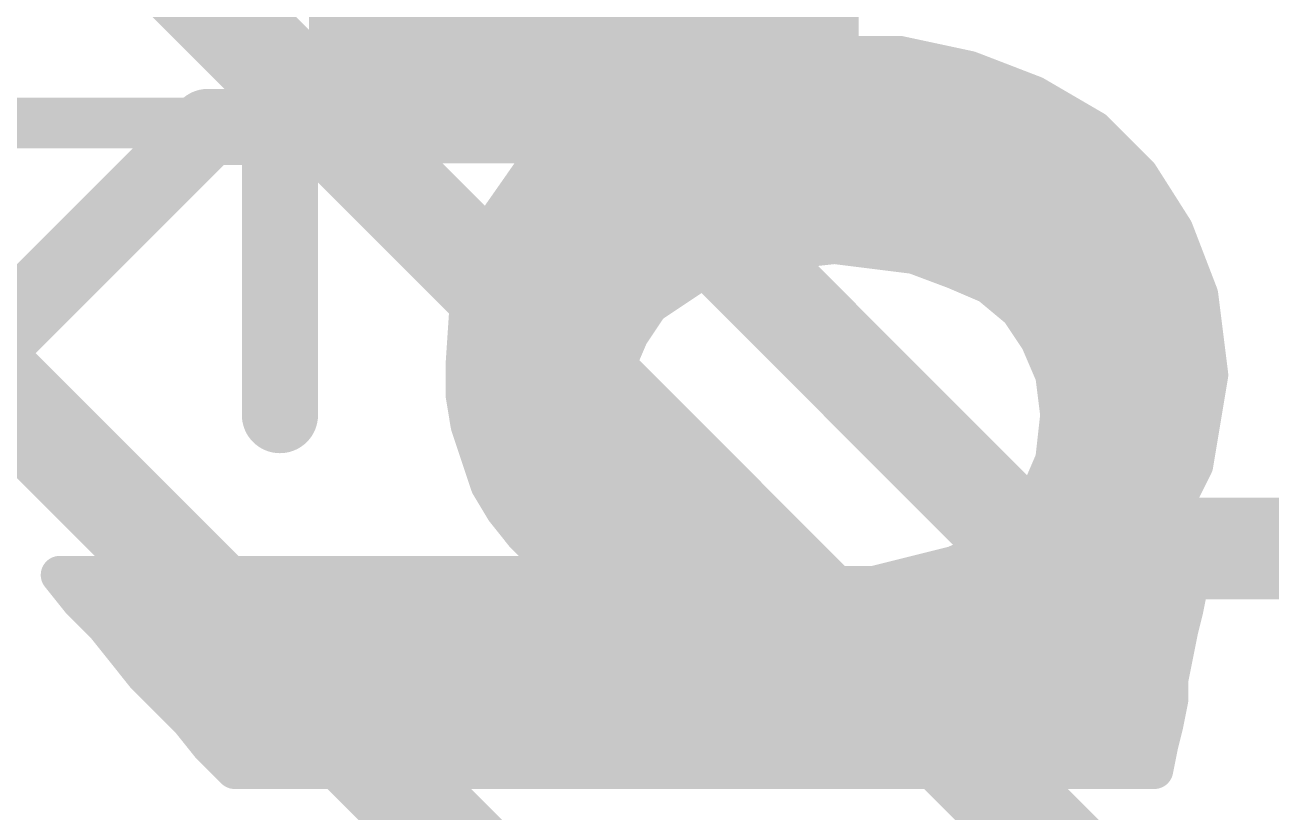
# Model space of a CAD drawing. Extents: x -37 to 70, y -23 to 28.
# Drawn here: x 6.082 to 8.575, y 5.823 to 7.397 of the extents above; entities that cross this region are included whole.
import ezdxf

# ---------------------------------------------------------------- set-up
doc = ezdxf.new("R2010")
doc.units = 0
for name, color, linetype in [('1', 12, 'CONTINUOUS'), ('16', 132, 'CONTINUOUS'), ('22', 40, 'CONTINUOUS'), ('51', 53, 'CONTINUOUS')]:
    doc.layers.add(name, color=color, linetype=linetype)

# ---------------------------------------------------------------- blocks, each defined once
blk = doc.blocks.new('RECT')
blk.add_solid([(-0.5, -0.5), (0.5, -0.5), (-0.5, 0.5), (0.5, 0.5)])

msp = doc.modelspace()

# ---------------------------------------------------------------- linework, layer by layer
at = {"layer": '16', "const_width": 0.2032}
for points in [[(5.9182, 8.5217), (8.0899, 6.35)], [(5.5372, 8.3566), (10.0838, 3.81)], [(11.43, 1.27), (5.1562, 7.5438)], [(11.43, 6.35), (8.0899, 6.35)]]:
    msp.add_lwpolyline(points, dxfattribs=at)
at = {"layer": '16', "const_width": 0.1016}
for points in [[(8.0899, 6.4008, 1), (8.0899, 6.2992)], [(8.054, 6.3141, 1), (8.1258, 6.3859)]]:
    msp.add_lwpolyline(points, format="xyb", dxfattribs=at)
at = {"layer": '22'}
for points, const_width in [([(7.5515, 7.327), (7.4115, 7.307)], 0.0762), ([(7.6915, 7.337), (7.5515, 7.327)], 0.0762), ([(7.7015, 6.957), (7.6915, 7.337)], 0.0762), ([(7.8315, 7.337), (7.6915, 7.337)], 0.0762), ([(7.6915, 7.337), (7.7015, 6.957)], 0.0762), ([(7.9715, 7.307), (7.8315, 7.337)], 0.0762), ([(7.4115, 7.307), (7.2915, 7.257)], 0.0762), ([(7.4689, 7.3152), (7.6921, 7.3152)], 0.0762), ([(7.6921, 7.3152), (7.9332, 7.3152)], 0.0762), ([(8.1015, 7.257), (7.9715, 7.307)], 0.0762), ([(7.2915, 7.257), (7.1815, 7.187)], 0.0762), ([(7.2915, 7.257), (7.4515, 6.917)], 0.0762), ([(7.4515, 6.917), (7.2915, 7.257)], 0.0762), ([(8.2215, 7.187), (8.1015, 7.257)], 0.0762), ([(6.448, 7.1929), (5.8718, 6.6167)], 0.1524), ([(6.592, 7.1929), (6.448, 7.1929)], 0.1524), ([(6.592, 6.6167), (6.592, 7.1929)], 0.1524), ([(7.2632, 7.239), (7.3, 7.239)], 0.0762), ([(7.3, 7.239), (7.6941, 7.239)], 0.0762), ([(7.6941, 7.239), (8.1324, 7.239)], 0.0762), ([(7.1815, 7.187), (7.0915, 7.097)], 0.0762), ([(8.3115, 7.097), (8.2215, 7.187)], 0.0762), ([(7.1573, 7.1628), (7.3358, 7.1628)], 0.0762), ([(7.3358, 7.1628), (7.6961, 7.1628)], 0.0762), ([(7.6961, 7.1628), (8.2457, 7.1628)], 0.0762), ([(7.0915, 7.097), (7.0215, 6.997)], 0.0762), ([(8.3815, 6.987), (8.3115, 7.097)], 0.0762), ([(7.0842, 7.0866), (7.3717, 7.0866)], 0.0762), ([(7.3717, 7.0866), (7.6981, 7.0866)], 0.0762), ([(7.6981, 7.0866), (8.3181, 7.0866)], 0.0762), ([(7.0215, 6.997), (6.9715, 6.867)], 0.0762), ([(7.0309, 7.0104), (7.4076, 7.0104)], 0.0762), ([(7.4075, 7.0104), (7.7001, 7.0104)], 0.0762), ([(7.7001, 7.0104), (8.3666, 7.0104)], 0.0762), ([(8.4315, 6.857), (8.3815, 6.987)], 0.0762), ([(7.5315, 6.937), (7.6115, 6.947)], 0.0762), ([(7.6115, 6.947), (7.7015, 6.957)], 0.0762), ([(7.7015, 6.957), (7.7815, 6.947)], 0.0762), ([(7.7815, 6.947), (7.8615, 6.937)], 0.0762), ([(6.9973, 6.9342), (7.4434, 6.9342)], 0.0762), ([(7.4434, 6.9342), (7.5203, 6.9342)], 0.0762), ([(7.4515, 6.917), (7.5315, 6.937)], 0.0762), ([(7.8615, 6.937), (7.9415, 6.907)], 0.0762), ([(7.869, 6.9342), (8.4018, 6.9342)], 0.0762), ([(7.3915, 6.877), (7.4515, 6.917)], 0.0762), ([(7.9415, 6.907), (8.0115, 6.877)], 0.0762), ([(7.3315, 6.837), (7.3915, 6.877)], 0.0762), ([(8.0115, 6.877), (8.0715, 6.827)], 0.0762), ([(6.9715, 6.867), (6.9615, 6.717)], 0.0762), ([(6.9709, 6.858), (7.363, 6.858)], 0.0762), ([(8.0343, 6.858), (8.4311, 6.858)], 0.0762), ([(8.4515, 6.697), (8.4315, 6.857)], 0.0762), ([(7.2915, 6.777), (7.3315, 6.837)], 0.0762), ([(8.0715, 6.827), (8.1115, 6.767)], 0.0762), ([(6.9658, 6.7818), (7.2947, 6.7818)], 0.0762), ([(7.2615, 6.707), (7.2915, 6.777)], 0.0762), ([(8.1016, 6.7818), (8.4409, 6.7818)], 0.0762), ([(8.1115, 6.767), (8.1415, 6.697)], 0.0762), ([(6.9615, 6.717), (6.9615, 6.657)], 0.0762), ([(6.9615, 6.7056), (7.2613, 6.7056)], 0.0762), ([(7.2515, 6.617), (7.2615, 6.707)], 0.0762), ([(8.1378, 6.7056), (8.4504, 6.7056)], 0.0762), ([(8.1415, 6.697), (8.1515, 6.617)], 0.0762), ([(8.4415, 6.637), (8.4515, 6.697)], 0.0762), ([(6.9615, 6.657), (6.9715, 6.597)], 0.0762), ([(6.9661, 6.6294), (7.2529, 6.6294)], 0.0762), ([(8.15, 6.6294), (8.4402, 6.6294)], 0.0762), ([(8.4315, 6.577), (8.4415, 6.637)], 0.0762), ([(6.9715, 6.597), (6.9915, 6.537)], 0.0762), ([(7.2615, 6.527), (7.2515, 6.617)], 0.0762), ([(8.1515, 6.617), (8.1415, 6.527)], 0.0762), ([(8.4215, 6.517), (8.4315, 6.577)], 0.0762), ([(6.9861, 6.5532), (7.2586, 6.5532)], 0.0762), ([(8.1444, 6.5532), (8.4275, 6.5532)], 0.0762), ([(6.9915, 6.537), (7.0115, 6.477)], 0.0762), ([(7.2915, 6.457), (7.2615, 6.527)], 0.0762), ([(8.1415, 6.527), (8.1115, 6.457)], 0.0762), ([(8.3915, 6.457), (8.4215, 6.517)], 0.0762), ([(7.0115, 6.477), (7.0415, 6.427)], 0.0762), ([(7.0115, 6.477), (7.2829, 6.477)], 0.0762), ([(8.1201, 6.477), (8.4015, 6.477)], 0.0762), ([(7.3315, 6.397), (7.2915, 6.457)], 0.0762), ([(8.1115, 6.457), (8.0715, 6.397)], 0.0762), ([(8.3615, 6.407), (8.3915, 6.457)], 0.0762), ([(7.0415, 6.427), (7.0815, 6.377)], 0.0762), ([(7.0625, 6.4008), (7.329, 6.4008)], 0.0762), ([(7.3915, 6.357), (7.3315, 6.397)], 0.0762), ([(8.0715, 6.397), (8.0115, 6.347)], 0.0762), ([(8.074, 6.4008), (8.3578, 6.4008)], 0.0762), ([(8.3315, 6.357), (8.3615, 6.407)], 0.0762), ([(7.0815, 6.377), (7.1215, 6.337)], 0.0762), ([(7.4515, 6.317), (7.3915, 6.357)], 0.0762), ([(8.0115, 6.347), (7.9415, 6.317)], 0.0762), ([(8.2815, 6.317), (8.3315, 6.357)], 0.0762), ([(7.1215, 6.337), (7.1715, 6.297)], 0.0762), ([(7.137, 6.3246), (7.4401, 6.3246)], 0.0762), ([(7.9592, 6.3246), (8.291, 6.3246)], 0.0762), ([(7.1715, 6.297), (6.1515, 6.297)], 0.0762), ([(6.1515, 6.297), (6.1915, 6.247)], 0.0762), ([(7.5315, 6.297), (7.4515, 6.317)], 0.0762), ([(7.6115, 6.277), (7.5315, 6.297)], 0.0762), ([(7.8615, 6.297), (7.7815, 6.277)], 0.0762), ([(7.9415, 6.317), (7.8615, 6.297)], 0.0762), ([(8.2315, 6.277), (8.2815, 6.317)], 0.0762), ([(7.7815, 6.277), (7.6115, 6.277)], 0.0762), ([(8.4115, 6.277), (8.2315, 6.277)], 0.0762), ([(8.4015, 6.227), (8.4115, 6.277)], 0.0762), ([(6.1904, 6.2484), (8.4058, 6.2484)], 0.0762), ([(6.1915, 6.247), (6.2415, 6.197)], 0.0762), ([(8.3915, 6.187), (8.4015, 6.227)], 0.0762), ([(6.2415, 6.197), (6.2815, 6.147)], 0.0762), ([(6.2613, 6.1722), (8.3885, 6.1722)], 0.0762), ([(8.3815, 6.137), (8.3915, 6.187)], 0.0762), ([(6.2815, 6.147), (6.3215, 6.097)], 0.0762), ([(8.3715, 6.087), (8.3815, 6.137)], 0.0762), ([(6.3215, 6.097), (6.3715, 6.047)], 0.0762), ([(6.3225, 6.096), (8.3733, 6.096)], 0.0762), ([(8.3715, 6.047), (8.3715, 6.087)], 0.0762), ([(6.3715, 6.047), (6.4115, 6.007)], 0.0762), ([(8.3615, 5.997), (8.3715, 6.047)], 0.0762), ([(6.3987, 6.0198), (8.3661, 6.0198)], 0.0762), ([(6.4115, 6.007), (6.4515, 5.957)], 0.0762), ([(8.3515, 5.957), (8.3615, 5.997)], 0.0762), ([(6.4515, 5.957), (6.5015, 5.907)], 0.0762), ([(8.3415, 5.907), (8.3515, 5.957)], 0.0762), ([(6.4649, 5.9436), (8.3488, 5.9436)], 0.0762), ([(6.5015, 5.907), (8.3415, 5.907)], 0.0762)]:
    msp.add_lwpolyline(points, dxfattribs=dict(at, const_width=const_width))
for points, const_width in [([(7.5501, 7.346, 1), (7.5529, 7.308)], 0.0381), ([(7.5542, 7.3081, 1), (7.5488, 7.3459)], 0.0381), ([(7.7105, 7.3375, 1), (7.6725, 7.3365)], 0.0381), ([(7.6915, 7.3561, 1), (7.6915, 7.318)], 0.0381), ([(7.7105, 7.3375, 1), (7.6725, 7.3365)], 0.0381), ([(7.6929, 7.318, 1), (7.6901, 7.356)], 0.0381), ([(7.8355, 7.3556, 1), (7.8275, 7.3184)], 0.0381), ([(7.8315, 7.318, 1), (7.8315, 7.3561)], 0.0381), ([(7.4088, 7.3259, 1), (7.4142, 7.2881)], 0.0381), ([(7.4188, 7.2894, 1), (7.4042, 7.3246)], 0.0381), ([(7.4689, 7.3342, 1), (7.4689, 7.2961)], 0.0381), ([(7.6921, 7.3342, 1), (7.6921, 7.2961)], 0.0381), ([(7.6921, 7.2961, 1), (7.6921, 7.3342)], 0.0381), ([(7.9332, 7.2961, 1), (7.9332, 7.3342)], 0.0381), ([(7.9783, 7.3248, 1), (7.9647, 7.2892)], 0.0381), ([(7.9675, 7.2884, 1), (7.9755, 7.3256)], 0.0381), ([(7.3087, 7.2651, 1), (7.2743, 7.2489)], 0.0381), ([(7.3087, 7.2651, 1), (7.2743, 7.2489)], 0.0381), ([(7.2842, 7.2746, 1), (7.2988, 7.2394)], 0.0381), ([(7.3017, 7.2409, 1), (7.2813, 7.2731)], 0.0381), ([(8.1111, 7.2735, 1), (8.0919, 7.2405)], 0.0381), ([(8.0947, 7.2392, 1), (8.1083, 7.2748)], 0.0381), ([(6.448, 7.231, 1), (6.448, 7.1548)], 0.0762), ([(6.4749, 7.166, 1), (6.421, 7.2199)], 0.0762), ([(6.6301, 7.1929, 1), (6.5539, 7.1929)], 0.0762), ([(6.592, 7.1548, 1), (6.592, 7.231)], 0.0762), ([(7.2632, 7.2581, 1), (7.2632, 7.22)], 0.0381), ([(7.3, 7.2581, 1), (7.3, 7.22)], 0.0381), ([(7.3, 7.22, 1), (7.3, 7.2581)], 0.0381), ([(7.6941, 7.2581, 1), (7.6941, 7.22)], 0.0381), ([(7.6941, 7.22, 1), (7.6941, 7.2581)], 0.0381), ([(8.1324, 7.22, 1), (8.1324, 7.2581)], 0.0381), ([(7.1713, 7.2031, 1), (7.1917, 7.1709)], 0.0381), ([(7.195, 7.1735, 1), (7.168, 7.2005)], 0.0381), ([(8.235, 7.2005, 1), (8.208, 7.1735)], 0.0381), ([(8.2119, 7.1705, 1), (8.2311, 7.2035)], 0.0381), ([(7.1573, 7.1819, 1), (7.1573, 7.1438)], 0.0381), ([(7.3358, 7.1819, 1), (7.3358, 7.1438)], 0.0381), ([(7.3358, 7.1438, 1), (7.3358, 7.1819)], 0.0381), ([(7.6961, 7.1819, 1), (7.6961, 7.1438)], 0.0381), ([(7.6961, 7.1438, 1), (7.6961, 7.1819)], 0.0381), ([(8.2457, 7.1438, 1), (8.2457, 7.1819)], 0.0381), ([(7.1071, 7.0861, 1), (7.0759, 7.1079)], 0.0381), ([(8.3276, 7.1072, 1), (8.2954, 7.0868)], 0.0381), ([(7.0842, 7.1057, 1), (7.0842, 7.0676)], 0.0381), ([(7.078, 7.1105, 1), (7.105, 7.0835)], 0.0381), ([(7.3717, 7.1057, 1), (7.3717, 7.0676)], 0.0381), ([(7.3717, 7.0676, 1), (7.3717, 7.1057)], 0.0381), ([(7.6981, 7.1057, 1), (7.6981, 7.0676)], 0.0381), ([(7.6981, 7.0676, 1), (7.6981, 7.1057)], 0.0381), ([(8.298, 7.0835, 1), (8.325, 7.1105)], 0.0381), ([(8.3181, 7.0676, 1), (8.3181, 7.1057)], 0.0381), ([(7.0393, 6.9902, 1), (7.0037, 7.0038)], 0.0381), ([(7.0309, 7.0295, 1), (7.0309, 6.9914)], 0.0381), ([(7.4075, 7.0295, 1), (7.4075, 6.9914)], 0.0381), ([(7.4076, 6.9914, 1), (7.4076, 7.0295)], 0.0381), ([(7.7001, 7.0295, 1), (7.7001, 6.9914)], 0.0381), ([(7.7001, 6.9914, 1), (7.7001, 7.0295)], 0.0381), ([(8.3666, 6.9914, 1), (8.3666, 7.0295)], 0.0381), ([(7.0059, 7.0079, 1), (7.0371, 6.9861)], 0.0381), ([(8.3993, 6.9938, 1), (8.3637, 6.9802)], 0.0381), ([(8.3654, 6.9768, 1), (8.3976, 6.9972)], 0.0381), ([(7.6094, 6.9659, 1), (7.6136, 6.9281)], 0.0381), ([(7.6139, 6.9281, 1), (7.6091, 6.9659)], 0.0381), ([(7.7039, 6.9759, 1), (7.6991, 6.9381)], 0.0381), ([(7.7036, 6.9381, 1), (7.6994, 6.9759)], 0.0381), ([(7.7839, 6.9659, 1), (7.7791, 6.9281)], 0.0381), ([(7.7791, 6.9281, 1), (7.7839, 6.9659)], 0.0381), ([(6.9973, 6.9533, 1), (6.9973, 6.9152)], 0.0381), ([(7.4434, 6.9533, 1), (7.4434, 6.9152)], 0.0381), ([(7.4434, 6.9152, 1), (7.4434, 6.9533)], 0.0381), ([(7.5291, 6.9559, 1), (7.5339, 6.9181)], 0.0381), ([(7.5203, 6.9152, 1), (7.5203, 6.9533)], 0.0381), ([(7.5361, 6.9185, 1), (7.5269, 6.9555)], 0.0381), ([(7.6825, 6.9565, 1), (7.7205, 6.9575)], 0.0381), ([(7.6825, 6.9565, 1), (7.7205, 6.9575)], 0.0381), ([(7.8682, 6.9548, 1), (7.8548, 6.9192)], 0.0381), ([(7.869, 6.9533, 1), (7.869, 6.9152)], 0.0381), ([(7.8591, 6.9181, 1), (7.8639, 6.9559)], 0.0381), ([(8.4018, 6.9152, 1), (8.4018, 6.9533)], 0.0381), ([(7.4469, 6.9355, 1), (7.4561, 6.8985)], 0.0381), ([(7.4343, 6.9089, 1), (7.4687, 6.9251)], 0.0381), ([(7.4343, 6.9089, 1), (7.4687, 6.9251)], 0.0381), ([(7.4621, 6.9011, 1), (7.4409, 6.9329)], 0.0381), ([(7.949, 6.9245, 1), (7.934, 6.8895)], 0.0381), ([(7.9348, 6.8892, 1), (7.9482, 6.9248)], 0.0381), ([(7.3809, 6.8929, 1), (7.4021, 6.8611)], 0.0381), ([(7.4021, 6.8611, 1), (7.3809, 6.8929)], 0.0381), ([(8.0237, 6.8916, 1), (7.9993, 6.8624)], 0.0381), ([(8.004, 6.8595, 1), (8.019, 6.8945)], 0.0381), ([(6.9709, 6.8771, 1), (6.9709, 6.839)], 0.0381), ([(6.9905, 6.8657, 1), (6.9525, 6.8683)], 0.0381), ([(6.9537, 6.8738, 1), (6.9893, 6.8602)], 0.0381), ([(7.363, 6.839, 1), (7.363, 6.8771)], 0.0381), ([(8.0343, 6.8771, 1), (8.0343, 6.839)], 0.0381), ([(8.4504, 6.8594, 1), (8.4126, 6.8546)], 0.0381), ([(8.4137, 6.8502, 1), (8.4493, 6.8638)], 0.0381), ([(8.4311, 6.839, 1), (8.4311, 6.8771)], 0.0381), ([(7.3209, 6.8529, 1), (7.3421, 6.8211)], 0.0381), ([(7.3474, 6.8264, 1), (7.3156, 6.8476)], 0.0381), ([(8.0874, 6.8376, 1), (8.0556, 6.8164)], 0.0381), ([(8.0593, 6.8124, 1), (8.0837, 6.8416)], 0.0381), ([(6.9658, 6.8009, 1), (6.9658, 6.7628)], 0.0381), ([(7.309, 6.7695, 1), (7.274, 6.7845)], 0.0381), ([(7.2947, 6.7628, 1), (7.2947, 6.8009)], 0.0381), ([(8.1016, 6.8009, 1), (8.1016, 6.7628)], 0.0381), ([(8.4409, 6.7628, 1), (8.4409, 6.8009)], 0.0381), ([(7.2756, 6.7876, 1), (7.3074, 6.7664)], 0.0381), ([(8.129, 6.7745, 1), (8.094, 6.7595)], 0.0381), ([(8.0956, 6.7564, 1), (8.1274, 6.7776)], 0.0381), ([(6.9806, 6.717, 1), (6.9425, 6.717)], 0.0381), ([(6.9615, 6.7247, 1), (6.9615, 6.6866)], 0.0381), ([(6.9425, 6.7183, 1), (6.9805, 6.7157)], 0.0381), ([(7.244, 6.7145, 1), (7.279, 6.6995)], 0.0381), ([(7.2804, 6.7049, 1), (7.2426, 6.7091)], 0.0381), ([(7.2613, 6.6866, 1), (7.2613, 6.7247)], 0.0381), ([(8.1378, 6.7247, 1), (8.1378, 6.6866)], 0.0381), ([(8.1604, 6.6994, 1), (8.1226, 6.6946)], 0.0381), ([(8.4703, 6.6939, 1), (8.4327, 6.7001)], 0.0381), ([(8.4504, 6.6866, 1), (8.4504, 6.7247)], 0.0381), ([(8.124, 6.6895, 1), (8.159, 6.7045)], 0.0381), ([(8.4326, 6.6946, 1), (8.4704, 6.6994)], 0.0381), ([(6.9803, 6.6601, 1), (6.9427, 6.6539)], 0.0381), ([(6.9425, 6.657, 1), (6.9806, 6.657)], 0.0381), ([(6.9661, 6.6485, 1), (6.9661, 6.6104)], 0.0381), ([(7.2529, 6.6104, 1), (7.2529, 6.6485)], 0.0381), ([(8.15, 6.6485, 1), (8.15, 6.6104)], 0.0381), ([(8.4227, 6.6401, 1), (8.4603, 6.6339)], 0.0381), ([(8.4603, 6.6339, 1), (8.4227, 6.6401)], 0.0381), ([(8.4402, 6.6104, 1), (8.4402, 6.6485)], 0.0381), ([(6.5539, 6.6167, 1), (6.6301, 6.6167)], 0.0762), ([(6.9896, 6.603, 1), (6.9534, 6.591)], 0.0381), ([(7.2704, 6.6191, 1), (7.2326, 6.6149)], 0.0381), ([(7.2326, 6.6191, 1), (7.2704, 6.6149)], 0.0381), ([(8.1704, 6.6149, 1), (8.1326, 6.6191)], 0.0381), ([(8.1326, 6.6146, 1), (8.1704, 6.6194)], 0.0381), ([(6.9527, 6.5939, 1), (6.9903, 6.6001)], 0.0381), ([(8.4503, 6.5739, 1), (8.4127, 6.5801)], 0.0381), ([(6.9861, 6.5723, 1), (6.9861, 6.5342)], 0.0381), ([(7.2586, 6.5342, 1), (7.2586, 6.5723)], 0.0381), ([(8.1444, 6.5723, 1), (8.1444, 6.5342)], 0.0381), ([(8.4127, 6.5801, 1), (8.4503, 6.5739)], 0.0381), ([(8.4275, 6.5342, 1), (8.4275, 6.5723)], 0.0381), ([(7.0096, 6.543, 1), (6.9734, 6.531)], 0.0381), ([(6.9734, 6.531, 1), (7.0096, 6.543)], 0.0381), ([(7.279, 6.5345, 1), (7.244, 6.5195)], 0.0381), ([(8.159, 6.5195, 1), (8.124, 6.5345)], 0.0381), ([(7.2426, 6.5249, 1), (7.2804, 6.5291)], 0.0381), ([(8.1226, 6.5291, 1), (8.1604, 6.5249)], 0.0381), ([(8.4027, 6.5201, 1), (8.4403, 6.5139)], 0.0381), ([(8.4385, 6.5085, 1), (8.4045, 6.5255)], 0.0381), ([(7.0115, 6.4961, 1), (7.0115, 6.458)], 0.0381), ([(7.0278, 6.4868, 1), (6.9952, 6.4672)], 0.0381), ([(7.2829, 6.458, 1), (7.2829, 6.4961)], 0.0381), ([(8.1201, 6.4961, 1), (8.1201, 6.458)], 0.0381), ([(8.4015, 6.458, 1), (8.4015, 6.4961)], 0.0381), ([(6.9934, 6.471, 1), (7.0296, 6.483)], 0.0381), ([(7.3074, 6.4676, 1), (7.2756, 6.4464)], 0.0381), ([(7.274, 6.4495, 1), (7.309, 6.4645)], 0.0381), ([(8.094, 6.4645, 1), (8.129, 6.4495)], 0.0381), ([(8.1274, 6.4464, 1), (8.0956, 6.4676)], 0.0381), ([(8.3745, 6.4655, 1), (8.4085, 6.4485)], 0.0381), ([(8.4078, 6.4472, 1), (8.3752, 6.4668)], 0.0381), ([(7.0564, 6.4389, 1), (7.0266, 6.4151)], 0.0381), ([(7.0252, 6.4172, 1), (7.0578, 6.4368)], 0.0381), ([(7.0625, 6.4199, 1), (7.0625, 6.3818)], 0.0381), ([(7.3421, 6.4129, 1), (7.3209, 6.3811)], 0.0381), ([(7.329, 6.3818, 1), (7.329, 6.4199)], 0.0381), ([(8.074, 6.4199, 1), (8.074, 6.3818)], 0.0381), ([(8.0837, 6.3824, 1), (8.0593, 6.4116)], 0.0381), ([(8.3452, 6.4168, 1), (8.3778, 6.3972)], 0.0381), ([(8.3778, 6.3972, 1), (8.3452, 6.4168)], 0.0381), ([(8.3578, 6.3818, 1), (8.3578, 6.4199)], 0.0381), ([(7.095, 6.3905, 1), (7.068, 6.3635)], 0.0381), ([(7.3156, 6.3864, 1), (7.3474, 6.4076)], 0.0381), ([(8.0556, 6.4076, 1), (8.0874, 6.3864)], 0.0381), ([(7.0666, 6.3651, 1), (7.0964, 6.3889)], 0.0381), ([(7.4021, 6.3729, 1), (7.3809, 6.3411)], 0.0381), ([(7.3809, 6.3411, 1), (7.4021, 6.3729)], 0.0381), ([(8.019, 6.3295, 1), (8.004, 6.3645)], 0.0381), ([(8.3152, 6.3668, 1), (8.3478, 6.3472)], 0.0381), ([(8.3434, 6.3421, 1), (8.3196, 6.3719)], 0.0381), ([(7.1334, 6.3519, 1), (7.1096, 6.3221)], 0.0381), ([(7.108, 6.3235, 1), (7.135, 6.3505)], 0.0381), ([(7.137, 6.3437, 1), (7.137, 6.3056)], 0.0381), ([(7.4401, 6.3056, 1), (7.4401, 6.3437)], 0.0381), ([(7.9592, 6.3437, 1), (7.9592, 6.3056)], 0.0381), ([(7.9993, 6.3616, 1), (8.0237, 6.3324)], 0.0381), ([(8.291, 6.3056, 1), (8.291, 6.3437)], 0.0381), ([(6.1515, 6.3161, 1), (6.1515, 6.278)], 0.0381), ([(6.1664, 6.3089, 1), (6.1366, 6.2851)], 0.0381), ([(7.1715, 6.278, 1), (7.1715, 6.3161)], 0.0381), ([(7.4561, 6.3355, 1), (7.4469, 6.2985)], 0.0381), ([(7.4409, 6.3011, 1), (7.4621, 6.3329)], 0.0381), ([(7.5361, 6.3155, 1), (7.5269, 6.2785)], 0.0381), ([(7.5269, 6.2785, 1), (7.5361, 6.3155)], 0.0381), ([(7.8569, 6.3155, 1), (7.8661, 6.2785)], 0.0381), ([(7.8661, 6.2785, 1), (7.8569, 6.3155)], 0.0381), ([(7.934, 6.3345, 1), (7.949, 6.2995)], 0.0381), ([(7.9461, 6.2985, 1), (7.9369, 6.3355)], 0.0381), ([(8.2696, 6.3319, 1), (8.2934, 6.3021)], 0.0381), ([(8.2934, 6.3021, 1), (8.2696, 6.3319)], 0.0381), ([(7.1596, 6.2821, 1), (7.1834, 6.3119)], 0.0381), ([(7.6115, 6.2961, 1), (7.6115, 6.258)], 0.0381), ([(7.6069, 6.2585, 1), (7.6161, 6.2955)], 0.0381), ([(7.7769, 6.2955, 1), (7.7861, 6.2585)], 0.0381), ([(7.7815, 6.258, 1), (7.7815, 6.2961)], 0.0381), ([(8.2315, 6.2961, 1), (8.2315, 6.258)], 0.0381), ([(8.2196, 6.2919, 1), (8.2434, 6.2621)], 0.0381), ([(8.4302, 6.2733, 1), (8.3928, 6.2807)], 0.0381), ([(8.4115, 6.258, 1), (8.4115, 6.2961)], 0.0381), ([(6.1904, 6.2675, 1), (6.1904, 6.2294)], 0.0381), ([(6.205, 6.2605, 1), (6.178, 6.2335)], 0.0381), ([(8.4058, 6.2294, 1), (8.4058, 6.2675)], 0.0381), ([(6.1766, 6.2351, 1), (6.2064, 6.2589)], 0.0381), ([(8.42, 6.2224, 1), (8.383, 6.2316)], 0.0381), ([(6.2564, 6.2089, 1), (6.2266, 6.1851)], 0.0381), ([(8.3828, 6.2307, 1), (8.4202, 6.2233)], 0.0381), ([(6.228, 6.1835, 1), (6.255, 6.2105)], 0.0381), ([(6.2613, 6.1913, 1), (6.2613, 6.1532)], 0.0381), ([(8.373, 6.1916, 1), (8.41, 6.1824)], 0.0381), ([(8.4102, 6.1833, 1), (8.3728, 6.1907)], 0.0381), ([(8.3885, 6.1532, 1), (8.3885, 6.1913)], 0.0381), ([(6.2964, 6.1589, 1), (6.2666, 6.1351)], 0.0381), ([(6.2666, 6.1351, 1), (6.2964, 6.1589)], 0.0381), ([(8.3628, 6.1407, 1), (8.4002, 6.1333)], 0.0381), ([(8.4002, 6.1333, 1), (8.3628, 6.1407)], 0.0381), ([(6.335, 6.1105, 1), (6.308, 6.0835)], 0.0381), ([(6.3225, 6.1151, 1), (6.3225, 6.077)], 0.0381), ([(6.3066, 6.0851, 1), (6.3364, 6.1089)], 0.0381), ([(8.3906, 6.087, 1), (8.3525, 6.087)], 0.0381), ([(8.3528, 6.0907, 1), (8.3902, 6.0833)], 0.0381), ([(8.3733, 6.077, 1), (8.3733, 6.1151)], 0.0381), ([(6.385, 6.0605, 1), (6.358, 6.0335)], 0.0381), ([(8.3902, 6.0433, 1), (8.3528, 6.0507)], 0.0381), ([(6.358, 6.0335, 1), (6.385, 6.0605)], 0.0381), ([(8.3525, 6.047, 1), (8.3906, 6.047)], 0.0381), ([(6.3987, 6.0389, 1), (6.3987, 6.0008)], 0.0381), ([(6.4264, 6.0189, 1), (6.3966, 5.9951)], 0.0381), ([(6.398, 5.9935, 1), (6.425, 6.0205)], 0.0381), ([(8.38, 5.9924, 1), (8.343, 6.0016)], 0.0381), ([(8.3661, 6.0008, 1), (8.3661, 6.0389)], 0.0381), ([(8.3428, 6.0007, 1), (8.3802, 5.9933)], 0.0381), ([(6.465, 5.9705, 1), (6.438, 5.9435)], 0.0381), ([(6.4366, 5.9451, 1), (6.4664, 5.9689)], 0.0381), ([(8.3702, 5.9533, 1), (8.3328, 5.9607)], 0.0381), ([(6.4649, 5.9627, 1), (6.4649, 5.9245)], 0.0381), ([(8.333, 5.9616, 1), (8.37, 5.9524)], 0.0381), ([(8.3488, 5.9245, 1), (8.3488, 5.9627)], 0.0381), ([(6.5015, 5.9261, 1), (6.5015, 5.888)], 0.0381), ([(6.488, 5.8935, 1), (6.515, 5.9205)], 0.0381), ([(8.3415, 5.888, 1), (8.3415, 5.9261)], 0.0381), ([(8.3228, 5.9107, 1), (8.3602, 5.9033)], 0.0381)]:
    msp.add_lwpolyline(points, format="xyb", dxfattribs=dict(at, const_width=const_width))
at = {"layer": '51', "const_width": 0.1016}
msp.add_lwpolyline([(5.994, 7.201), (6.706, 7.201)], dxfattribs=at)
at = {"layer": '51', "const_width": 0.0508}
msp.add_lwpolyline([(6.706, 7.1756, 1), (6.706, 7.2264)], format="xyb", dxfattribs=at)

# ---------------------------------------------------------------- block references
at = {"layer": '1', "xscale": 1.1}
msp.add_blockref('RECT', (7.2, 7.62), dxfattribs=at)
at = {"layer": '51', "xscale": 0.5001, "yscale": 0.95}
msp.add_blockref('RECT', (6.9303, 7.6251), dxfattribs=at)

doc.saveas('drawing.dxf')
